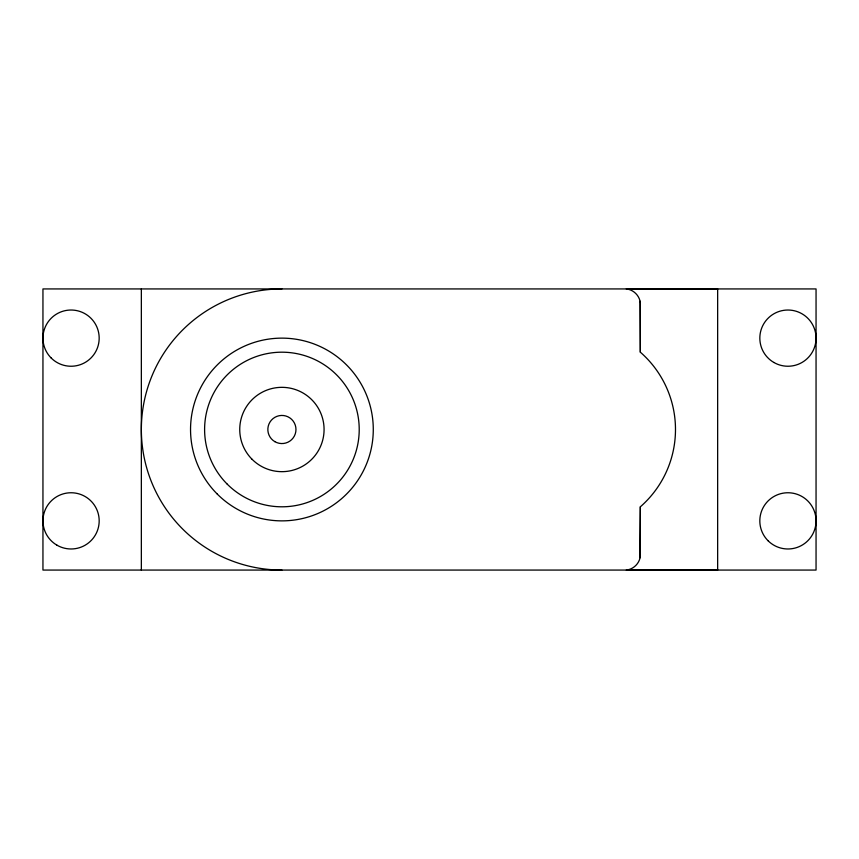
<?xml version="1.0" encoding="UTF-8"?>
<svg xmlns="http://www.w3.org/2000/svg" width="859" height="859" viewBox="0 0 859 859"><rect width="100%" height="100%" fill="white"/><g stroke="black" fill="none" stroke-linecap="round" stroke-linejoin="round"><path stroke-width="1.29" d="M626.286 570.065C632.89 569.431 638.688 564.256 640.052 557.77L640.342 506.81A102.608 102.608 0 0 0 640.342 352.19L640.342 302.991C639.687 295.775 633.513 289.601 626.286 288.935M640.052 557.77L640.342 506.81M628.058 289.225L717.652 288.935L717.652 570.065L628.058 569.775M640.052 301.23L640.342 352.19M141.348 288.935L141.348 570.065M281.913 570.065A140.565 140.565 0 0 1 141.348 429.5A140.565 140.565 0 0 1 281.913 288.935M42.95 520.865L42.95 570.065L816.05 570.065L816.05 288.935L42.95 288.935L42.95 520.865M773.884 362.477A28.111 28.111 0 0 0 816.05 338.135A28.111 28.111 0 0 0 773.884 313.793A28.111 28.111 0 0 0 773.884 362.477M57.005 545.207A28.111 28.111 0 0 0 99.182 520.865A28.111 28.111 0 0 0 57.005 496.523A28.111 28.111 0 0 0 57.005 545.207M51.186 358.01A28.111 28.111 0 0 0 98.216 345.415A28.111 28.111 0 0 0 63.791 310.979A28.111 28.111 0 0 0 51.186 358.01M768.053 540.74A28.111 28.111 0 0 0 815.094 528.145A28.111 28.111 0 0 0 780.659 493.71A28.111 28.111 0 0 0 768.053 540.74M217.306 494.108A91.365 91.365 0 0 0 370.165 453.144A91.365 91.365 0 0 0 258.258 341.248A91.365 91.365 0 0 0 217.306 494.108M274.88 441.676A14.055 14.055 0 0 0 295.968 429.5A14.055 14.055 0 0 0 274.88 417.324A14.055 14.055 0 0 0 274.88 441.676M252.095 459.318A42.166 42.166 0 0 0 322.64 440.409A42.166 42.166 0 0 0 270.993 388.773A42.166 42.166 0 0 0 252.095 459.318M227.248 484.165A77.31 77.31 0 0 0 356.582 449.504A77.31 77.31 0 0 0 261.898 354.821A77.31 77.31 0 0 0 227.248 484.165"/></g></svg>
